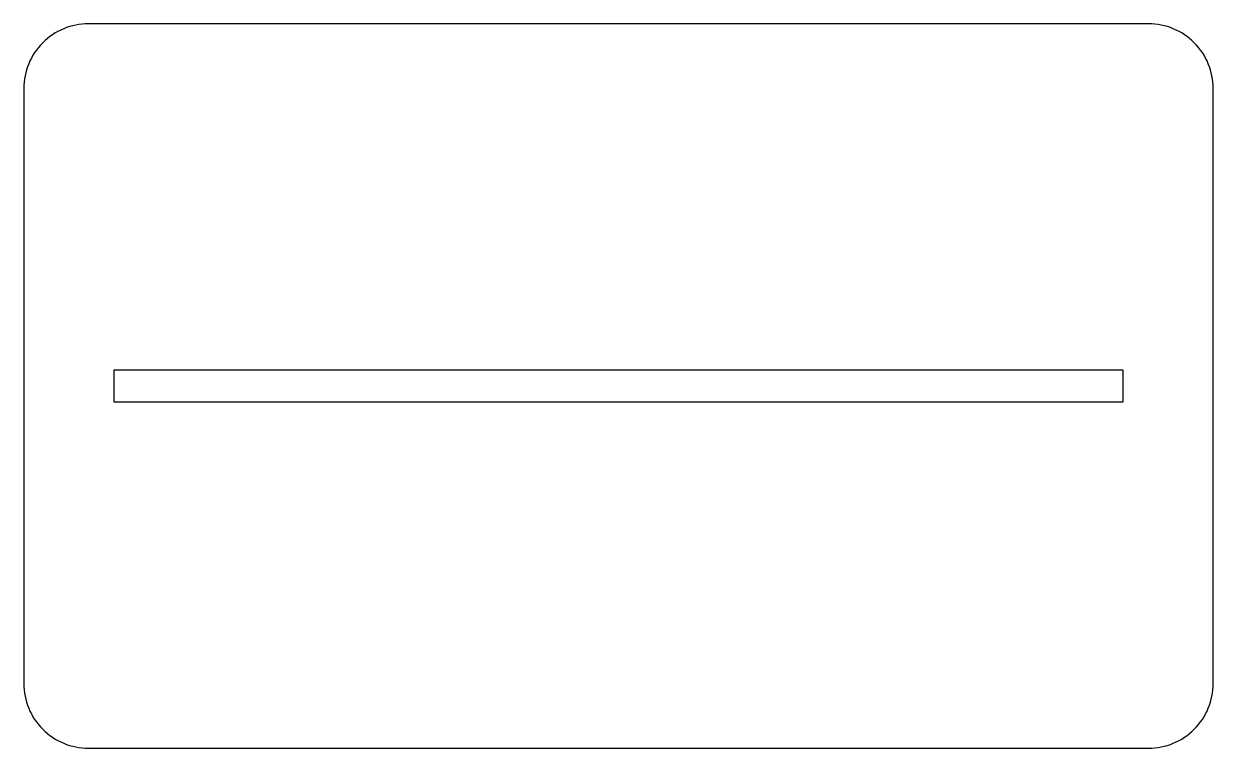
# Model space of a CAD drawing. Header units: millimetres. Extents: x 0 to 92, y 0 to 56.
import ezdxf

# ---------------------------------------------------------------- set-up
doc = ezdxf.new("R2010")
doc.units = ezdxf.units.MM
doc.layers.get('0').update_dxf_attribs({"linetype": 'CONTINUOUS'})

msp = doc.modelspace()

# ---------------------------------------------------------------- linework, layer by layer
msp.add_lwpolyline([(5, 0), (87, 0, 0.414214), (92, 5), (92, 51, 0.414214), (87, 56), (5, 56, 0.414214), (0, 51), (0, 5, 0.414214)], format="xyb", close=True)
msp.add_lwpolyline([(85, 26.75), (7, 26.75), (7, 29.25), (85, 29.25)], close=True)

doc.saveas('drawing.dxf')
